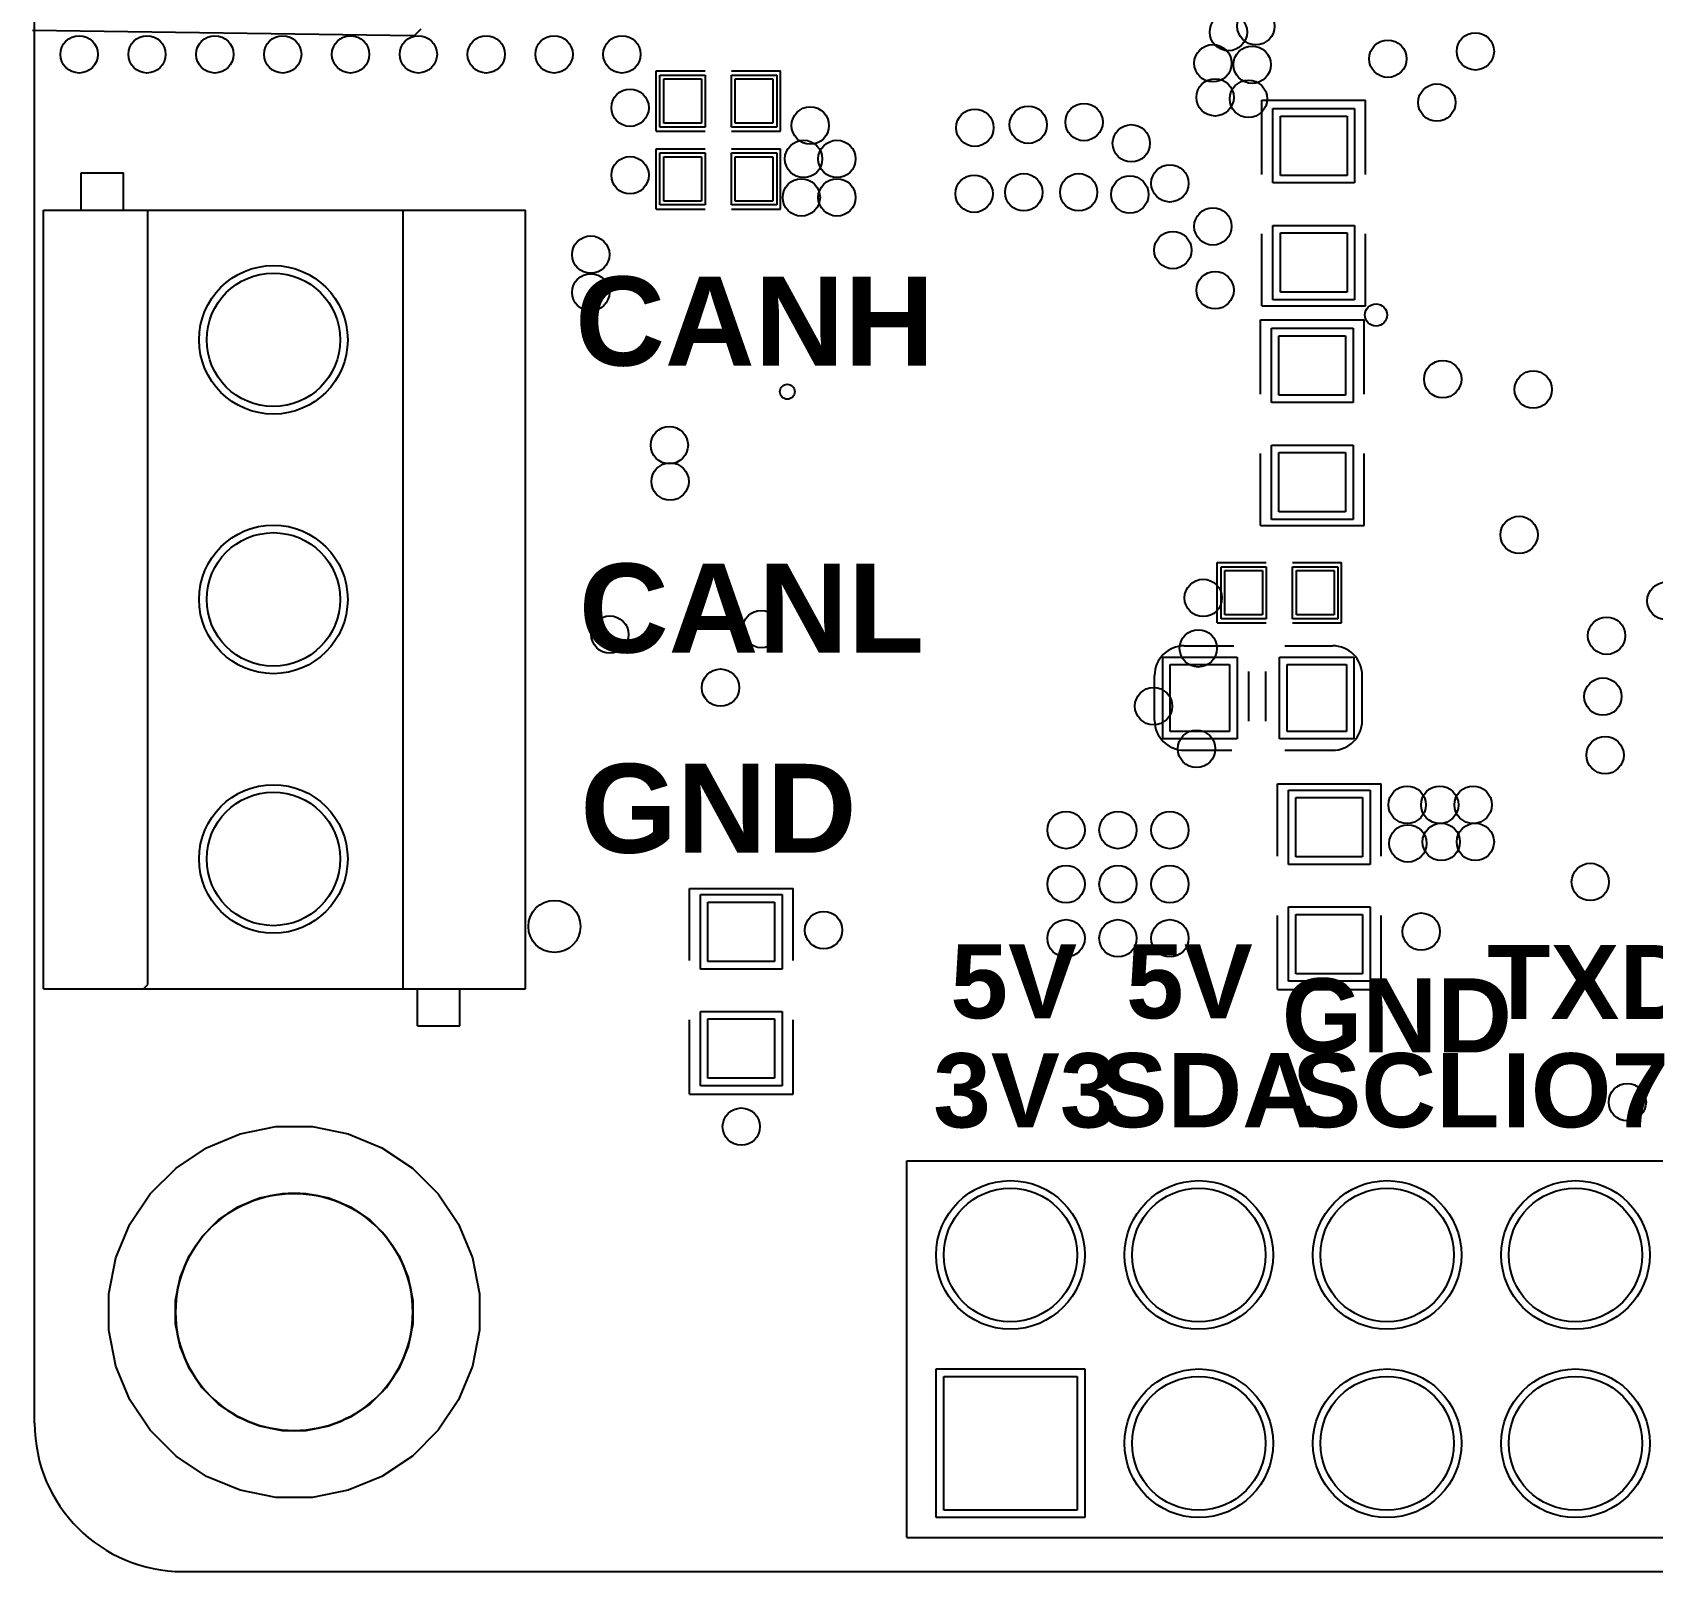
# Model space of a CAD drawing. Header units: inches. Extents: x 0 to 2.56, y 0 to 2.63.
# Drawn here: x -0.001 to 0.859, y 0 to 0.817 of the extents above; entities that cross this region are included whole.
import ezdxf

# ---------------------------------------------------------------- set-up
doc = ezdxf.new("R2010")
doc.units = ezdxf.units.IN
doc.header["$MEASUREMENT"] = 0
for name, color, linetype in [('Keep-Out Layer', 6, 'Continuous'), ('Mechanical 1', 6, 'Continuous'), ('Multi-Layer', 9, 'Continuous'), ('Top Courtyard', 56, 'Continuous'), ('Top Overlay', 2, 'Continuous'), ('Top Paste', 8, 'Continuous'), ('Top Solder', 216, 'Continuous')]:
    doc.layers.add(name, color=color, linetype=linetype)
doc.styles.add('Arial_Bold', font='', dxfattribs={"height": 0.2})
doc.styles.get('Arial_Bold').set_extended_font_data('Arial', bold=True)

msp = doc.modelspace()

# ---------------------------------------------------------------- linework, layer by layer
at = {"layer": 'Keep-Out Layer'}
for p, q in [((0, 0.07874), (0, 2.48032)), ((0.20157, 0.81534), (-0.0012, 0.81811)), ((0.20513, 0.8189), (0.20157, 0.81534)), ((0.09117, 0.22502), (0.10909, 0.23244)), ((0.10909, 0.23244), (0.1281, 0.23622)), ((0.1281, 0.23622), (0.1378, 0.23622)), ((0.1378, 0.23622), (0.14749, 0.23622)), ((0.14749, 0.23622), (0.1665, 0.23244)), ((0.1665, 0.23244), (0.18442, 0.22502)), ((0.07505, 0.21425), (0.09117, 0.22502)), ((0.18442, 0.22502), (0.20054, 0.21425)), ((0.06134, 0.20054), (0.07505, 0.21425)), ((0.20054, 0.21425), (0.21425, 0.20054)), ((0.05057, 0.18442), (0.06134, 0.20054)), ((0.21425, 0.20054), (0.22502, 0.18442)), ((0.04315, 0.1665), (0.05057, 0.18442)), ((0.22502, 0.18442), (0.23244, 0.1665)), ((0.03937, 0.14749), (0.04315, 0.1665)), ((0.23244, 0.1665), (0.23622, 0.14749)), ((0.03937, 0.1378), (0.03937, 0.14749)), ((0.23622, 0.14749), (0.23622, 0.1378)), ((0.03937, 0.1281), (0.03937, 0.1378)), ((0.23622, 0.1378), (0.23622, 0.1281)), ((0.04315, 0.10909), (0.03937, 0.1281)), ((0.23622, 0.1281), (0.23244, 0.10909)), ((0.05057, 0.09117), (0.04315, 0.10909)), ((0.23244, 0.10909), (0.22502, 0.09117)), ((0.06134, 0.07505), (0.05057, 0.09117)), ((0.22502, 0.09117), (0.21425, 0.07505)), ((0.07505, 0.06134), (0.06134, 0.07505)), ((0.21425, 0.07505), (0.20054, 0.06134)), ((0.09117, 0.05057), (0.07505, 0.06134)), ((0.20054, 0.06134), (0.18442, 0.05057)), ((0.10909, 0.04315), (0.09117, 0.05057)), ((0.1281, 0.03937), (0.10909, 0.04315)), ((0.1665, 0.04315), (0.14749, 0.03937)), ((0.18442, 0.05057), (0.1665, 0.04315)), ((0.1378, 0.03937), (0.1281, 0.03937)), ((0.1378, 0.03937), (0.1378, 0.03937)), ((0.14749, 0.03937), (0.1378, 0.03937)), ((0.07874, 0), (2.48032, 0))]:
    msp.add_line(p, q, dxfattribs=at)
for centre, radius, start, end in [((0.1378, 0.1378), 0.06299, 90, 180), ((0.1378, 0.1378), 0.06299, 0, 90), ((0.1378, 0.1378), 0.06299, 180, 270), ((0.1378, 0.1378), 0.06299, 270, 0), ((0.07874, 0.07874), 0.07874, 180, 270)]:
    msp.add_arc(centre, radius, start, end, dxfattribs=at)
at = {"layer": 'Mechanical 1'}
for p, q in [((0, 0.07874), (0, 2.48032)), ((0.07874, 0), (2.48032, 0))]:
    msp.add_line(p, q, dxfattribs=at)
msp.add_circle((0.1378, 0.1378), 0.06299, dxfattribs=at)
msp.add_arc((0.07874, 0.07874), 0.07874, 180, 270, dxfattribs=at)
at = {"layer": 'Multi-Layer'}
for p, q in [((0.10796, 0.19362), (0.11942, 0.19837)), ((0.11942, 0.19837), (0.13159, 0.20079)), ((0.13159, 0.20079), (0.1378, 0.20079)), ((0.1378, 0.20079), (0.144, 0.20079)), ((0.144, 0.20079), (0.15617, 0.19837)), ((0.15617, 0.19837), (0.16763, 0.19362)), ((0.09764, 0.18672), (0.10796, 0.19362)), ((0.16763, 0.19362), (0.17795, 0.18672)), ((0.08887, 0.17795), (0.09764, 0.18672)), ((0.17795, 0.18672), (0.18672, 0.17795)), ((0.08197, 0.16763), (0.08887, 0.17795)), ((0.18672, 0.17795), (0.19362, 0.16763)), ((0.07722, 0.15617), (0.08197, 0.16763)), ((0.19362, 0.16763), (0.19837, 0.15617)), ((0.0748, 0.144), (0.07722, 0.15617)), ((0.19837, 0.15617), (0.20079, 0.144)), ((0.0748, 0.1378), (0.0748, 0.144)), ((0.0748, 0.13159), (0.0748, 0.1378)), ((0.20079, 0.144), (0.20079, 0.1378)), ((0.20079, 0.1378), (0.20079, 0.13159)), ((0.07722, 0.11942), (0.0748, 0.13159)), ((0.20079, 0.13159), (0.19837, 0.11942)), ((0.08197, 0.10796), (0.07722, 0.11942)), ((0.19837, 0.11942), (0.19362, 0.10796)), ((0.08887, 0.09764), (0.08197, 0.10796)), ((0.19362, 0.10796), (0.18672, 0.09764)), ((0.48266, 0.10356), (0.55356, 0.10356)), ((0.48266, 0.03266), (0.48266, 0.10356)), ((0.55356, 0.10356), (0.55356, 0.03266)), ((0.09764, 0.08887), (0.08887, 0.09764)), ((0.18672, 0.09764), (0.17795, 0.08887)), ((0.10796, 0.08197), (0.09764, 0.08887)), ((0.17795, 0.08887), (0.16763, 0.08197)), ((0.11942, 0.07722), (0.10796, 0.08197)), ((0.16763, 0.08197), (0.15617, 0.07722)), ((0.13159, 0.0748), (0.11942, 0.07722)), ((0.1378, 0.0748), (0.13159, 0.0748)), ((0.1378, 0.0748), (0.1378, 0.0748)), ((0.144, 0.0748), (0.1378, 0.0748)), ((0.15617, 0.07722), (0.144, 0.0748)), ((0.55356, 0.03266), (0.48266, 0.03266))]:
    msp.add_line(p, q, dxfattribs=at)
for centre, radius in [((0.12677, 0.65394), 0.03543), ((0.12677, 0.51614), 0.03543), ((0.12677, 0.37835), 0.03543), ((0.51811, 0.16811), 0.03545), ((0.61811, 0.16811), 0.03545), ((0.71811, 0.16811), 0.03545), ((0.81811, 0.16811), 0.03545), ((0.61811, 0.06811), 0.03545), ((0.71811, 0.06811), 0.03545), ((0.81811, 0.06811), 0.03545)]:
    msp.add_circle(centre, radius, dxfattribs=at)
at = {"layer": 'Top Courtyard'}
for centre, radius in [((0.71221, 0.66713), 0.00591), ((0.39961, 0.62638), 0.00394)]:
    msp.add_circle(centre, radius, dxfattribs=at)
at = {"layer": 'Top Overlay'}
for p, q in [((0.32999, 0.79671), (0.35599, 0.79671)), ((0.32999, 0.76471), (0.32999, 0.79671)), ((0.36999, 0.79671), (0.39599, 0.79671)), ((0.39599, 0.76471), (0.39599, 0.79671)), ((0.65157, 0.74179), (0.65157, 0.78116)), ((0.65157, 0.78116), (0.65157, 0.78116)), ((0.65157, 0.78116), (0.70669, 0.78116)), ((0.70669, 0.74179), (0.70669, 0.78116)), ((0.70669, 0.78116), (0.70669, 0.78116)), ((0.70669, 0.78116), (0.70669, 0.78116)), ((0.32999, 0.76471), (0.35599, 0.76471)), ((0.36999, 0.76471), (0.39599, 0.76471)), ((0.32999, 0.75537), (0.35599, 0.75537)), ((0.32999, 0.72337), (0.32999, 0.75537)), ((0.36999, 0.75537), (0.39599, 0.75537)), ((0.39599, 0.72337), (0.39599, 0.75537)), ((0.02467, 0.74252), (0.04717, 0.74252)), ((0.02467, 0.72283), (0.02467, 0.74252)), ((0.04717, 0.72283), (0.04717, 0.74252)), ((0.65157, 0.74179), (0.65157, 0.74179)), ((0.00472, 0.72283), (0.26063, 0.72283)), ((0.00472, 0.30945), (0.00472, 0.72283)), ((0.0601, 0.31168), (0.0601, 0.72283)), ((0.19567, 0.30945), (0.19567, 0.72283)), ((0.26063, 0.30945), (0.26063, 0.72283)), ((0.32999, 0.72337), (0.35599, 0.72337)), ((0.36999, 0.72337), (0.39599, 0.72337)), ((0.65157, 0.67198), (0.65157, 0.7103)), ((0.70669, 0.67198), (0.70669, 0.7103)), ((0.65157, 0.67198), (0.70669, 0.67198)), ((0.65079, 0.62515), (0.65079, 0.66452)), ((0.65079, 0.66452), (0.65079, 0.66452)), ((0.65079, 0.66452), (0.70591, 0.66452)), ((0.70591, 0.62515), (0.70591, 0.66452)), ((0.70591, 0.66452), (0.70591, 0.66452)), ((0.70591, 0.66452), (0.70591, 0.66452)), ((0.65079, 0.62515), (0.65079, 0.62515)), ((0.65079, 0.55535), (0.65079, 0.59366)), ((0.70591, 0.55535), (0.70591, 0.59366)), ((0.65079, 0.55535), (0.70591, 0.55535)), ((0.62792, 0.50369), (0.62792, 0.53568)), ((0.62792, 0.53568), (0.65392, 0.53568)), ((0.66792, 0.53568), (0.69392, 0.53568)), ((0.69392, 0.50369), (0.69392, 0.53568)), ((0.62792, 0.50369), (0.65392, 0.50369)), ((0.66792, 0.50369), (0.69392, 0.50369)), ((0.6104, 0.49153), (0.63671, 0.49153)), ((0.66371, 0.49153), (0.68914, 0.49153)), ((0.59465, 0.45178), (0.59465, 0.47578)), ((0.64471, 0.45147), (0.64471, 0.47778)), ((0.65371, 0.45147), (0.65371, 0.47778)), ((0.70489, 0.45178), (0.70489, 0.47578)), ((0.70489, 0.45178), (0.70489, 0.45178)), ((0.6104, 0.43603), (0.63571, 0.43603)), ((0.66371, 0.43603), (0.68914, 0.43603)), ((0.65984, 0.37986), (0.65984, 0.41817)), ((0.65984, 0.41817), (0.71496, 0.41817)), ((0.71496, 0.37986), (0.71496, 0.41817)), ((0.34764, 0.32435), (0.34764, 0.36266)), ((0.34764, 0.36266), (0.40276, 0.36266)), ((0.40276, 0.32435), (0.40276, 0.36266)), ((0.65984, 0.309), (0.65984, 0.34837)), ((0.71496, 0.34837), (0.71496, 0.34837)), ((0.71496, 0.309), (0.71496, 0.34837)), ((0.05787, 0.30945), (0.0601, 0.31168)), ((0.00472, 0.30945), (0.26063, 0.30945)), ((0.20332, 0.28976), (0.20332, 0.30945)), ((0.22582, 0.28976), (0.22582, 0.30945)), ((0.65984, 0.309), (0.65984, 0.309)), ((0.65984, 0.309), (0.71496, 0.309)), ((0.65984, 0.309), (0.65984, 0.309)), ((0.71496, 0.309), (0.71496, 0.309)), ((0.34764, 0.25348), (0.34764, 0.29285)), ((0.40276, 0.29285), (0.40276, 0.29285)), ((0.40276, 0.25348), (0.40276, 0.29285)), ((0.20332, 0.28976), (0.22582, 0.28976)), ((0.34764, 0.25348), (0.34764, 0.25348)), ((0.34764, 0.25348), (0.40276, 0.25348)), ((0.34764, 0.25348), (0.34764, 0.25348)), ((0.40276, 0.25348), (0.40276, 0.25348)), ((0.46311, 0.01811), (0.46311, 0.21811)), ((0.46311, 0.21811), (1.77311, 0.21811)), ((0.46311, 0.01811), (1.77311, 0.01811))]:
    msp.add_line(p, q, dxfattribs=at)
for centre, start, end in [((0.6104, 0.47578), 90, 180), ((0.68914, 0.47578), 0, 90), ((0.6104, 0.45178), 180, 270), ((0.68914, 0.45178), 270, 0)]:
    msp.add_arc(centre, 0.01575, start, end, dxfattribs=at)
at = {"layer": 'Top Paste'}
for p, q in [((0.33399, 0.79252), (0.35399, 0.79252)), ((0.33399, 0.7689), (0.33399, 0.79252)), ((0.35399, 0.79252), (0.35399, 0.7689)), ((0.37199, 0.79252), (0.39199, 0.79252)), ((0.37199, 0.7689), (0.37199, 0.79252)), ((0.39199, 0.79252), (0.39199, 0.7689)), ((0.35399, 0.7689), (0.33399, 0.7689)), ((0.39199, 0.7689), (0.37199, 0.7689)), ((0.66142, 0.74124), (0.66142, 0.77273)), ((0.66142, 0.77273), (0.69685, 0.77273)), ((0.69685, 0.77273), (0.69685, 0.74124)), ((0.33399, 0.75118), (0.35399, 0.75118)), ((0.33399, 0.72756), (0.33399, 0.75118)), ((0.35399, 0.75118), (0.35399, 0.72756)), ((0.37199, 0.75118), (0.39199, 0.75118)), ((0.37199, 0.72756), (0.37199, 0.75118)), ((0.39199, 0.75118), (0.39199, 0.72756)), ((0.69685, 0.74124), (0.66142, 0.74124)), ((0.35399, 0.72756), (0.33399, 0.72756)), ((0.39199, 0.72756), (0.37199, 0.72756)), ((0.66142, 0.67924), (0.66142, 0.71073)), ((0.66142, 0.71073), (0.69685, 0.71073)), ((0.69685, 0.71073), (0.69685, 0.67924)), ((0.69685, 0.67924), (0.66142, 0.67924)), ((0.66063, 0.6246), (0.66063, 0.65609)), ((0.66063, 0.65609), (0.69606, 0.65609)), ((0.69606, 0.65609), (0.69606, 0.6246)), ((0.69606, 0.6246), (0.66063, 0.6246)), ((0.66063, 0.5626), (0.66063, 0.59409)), ((0.66063, 0.59409), (0.69606, 0.59409)), ((0.69606, 0.59409), (0.69606, 0.5626)), ((0.69606, 0.5626), (0.66063, 0.5626)), ((0.63192, 0.5315), (0.65192, 0.5315)), ((0.63192, 0.50787), (0.63192, 0.5315)), ((0.65192, 0.5315), (0.65192, 0.50787)), ((0.66992, 0.5315), (0.68992, 0.5315)), ((0.66992, 0.50787), (0.66992, 0.5315)), ((0.68992, 0.5315), (0.68992, 0.50787)), ((0.65192, 0.50787), (0.63192, 0.50787)), ((0.68992, 0.50787), (0.66992, 0.50787)), ((0.60296, 0.4815), (0.63446, 0.4815)), ((0.60296, 0.44606), (0.60296, 0.4815)), ((0.63446, 0.4815), (0.63446, 0.44606)), ((0.66496, 0.4815), (0.69646, 0.4815)), ((0.66496, 0.44606), (0.66496, 0.4815)), ((0.69646, 0.4815), (0.69646, 0.44606)), ((0.63446, 0.44606), (0.60296, 0.44606)), ((0.69646, 0.44606), (0.66496, 0.44606)), ((0.66969, 0.37943), (0.66969, 0.41092)), ((0.66969, 0.41092), (0.70512, 0.41092)), ((0.70512, 0.41092), (0.70512, 0.37943)), ((0.70512, 0.37943), (0.66969, 0.37943)), ((0.35748, 0.32391), (0.35748, 0.35541)), ((0.35748, 0.35541), (0.39291, 0.35541)), ((0.39291, 0.35541), (0.39291, 0.32391)), ((0.66969, 0.31743), (0.66969, 0.34892)), ((0.66969, 0.34892), (0.70512, 0.34892)), ((0.70512, 0.34892), (0.70512, 0.31743)), ((0.39291, 0.32391), (0.35748, 0.32391)), ((0.70512, 0.31743), (0.66969, 0.31743)), ((0.35748, 0.26191), (0.35748, 0.29341)), ((0.35748, 0.29341), (0.39291, 0.29341)), ((0.39291, 0.29341), (0.39291, 0.26191)), ((0.39291, 0.26191), (0.35748, 0.26191))]:
    msp.add_line(p, q, dxfattribs=at)
at = {"layer": 'Top Solder'}
for p, q in [((0.33199, 0.79452), (0.35599, 0.79452)), ((0.33199, 0.7669), (0.33199, 0.79452)), ((0.35599, 0.79452), (0.35599, 0.7669)), ((0.36999, 0.79452), (0.39399, 0.79452)), ((0.36999, 0.7669), (0.36999, 0.79452)), ((0.39399, 0.79452), (0.39399, 0.7669)), ((0.65742, 0.73724), (0.65742, 0.77673)), ((0.65742, 0.77673), (0.70085, 0.77673)), ((0.70085, 0.77673), (0.70085, 0.73724)), ((0.35599, 0.7669), (0.33199, 0.7669)), ((0.39399, 0.7669), (0.36999, 0.7669)), ((0.33199, 0.75318), (0.35599, 0.75318)), ((0.33199, 0.72556), (0.33199, 0.75318)), ((0.35599, 0.75318), (0.35599, 0.72556)), ((0.36999, 0.75318), (0.39399, 0.75318)), ((0.36999, 0.72556), (0.36999, 0.75318)), ((0.39399, 0.75318), (0.39399, 0.72556)), ((0.70085, 0.73724), (0.65742, 0.73724)), ((0.35599, 0.72556), (0.33199, 0.72556)), ((0.39399, 0.72556), (0.36999, 0.72556)), ((0.65742, 0.67524), (0.65742, 0.71473)), ((0.65742, 0.71473), (0.70085, 0.71473)), ((0.70085, 0.71473), (0.70085, 0.67524)), ((0.70085, 0.67524), (0.65742, 0.67524)), ((0.65663, 0.6206), (0.65663, 0.66009)), ((0.65663, 0.66009), (0.70006, 0.66009)), ((0.70006, 0.66009), (0.70006, 0.6206)), ((0.70006, 0.6206), (0.65663, 0.6206)), ((0.65663, 0.5586), (0.65663, 0.59809)), ((0.65663, 0.59809), (0.70006, 0.59809)), ((0.70006, 0.59809), (0.70006, 0.5586)), ((0.70006, 0.5586), (0.65663, 0.5586)), ((0.62992, 0.5335), (0.65392, 0.5335)), ((0.62992, 0.50587), (0.62992, 0.5335)), ((0.65392, 0.5335), (0.65392, 0.50587)), ((0.66792, 0.5335), (0.69192, 0.5335)), ((0.66792, 0.50587), (0.66792, 0.5335)), ((0.69192, 0.5335), (0.69192, 0.50587)), ((0.65392, 0.50587), (0.62992, 0.50587)), ((0.69192, 0.50587), (0.66792, 0.50587)), ((0.59896, 0.4855), (0.63846, 0.4855)), ((0.59896, 0.44206), (0.59896, 0.4855)), ((0.63846, 0.4855), (0.63846, 0.44206)), ((0.66096, 0.4855), (0.70046, 0.4855)), ((0.66096, 0.44206), (0.66096, 0.4855)), ((0.70046, 0.4855), (0.70046, 0.44206)), ((0.63846, 0.44206), (0.59896, 0.44206)), ((0.70046, 0.44206), (0.66096, 0.44206)), ((0.66569, 0.37543), (0.66569, 0.41492)), ((0.66569, 0.41492), (0.70912, 0.41492)), ((0.70912, 0.41492), (0.70912, 0.37543)), ((0.70912, 0.37543), (0.66569, 0.37543)), ((0.35348, 0.31991), (0.35348, 0.35941)), ((0.35348, 0.35941), (0.39691, 0.35941)), ((0.39691, 0.35941), (0.39691, 0.31991)), ((0.66569, 0.31343), (0.66569, 0.35292)), ((0.66569, 0.35292), (0.70912, 0.35292)), ((0.70912, 0.35292), (0.70912, 0.31343)), ((0.39691, 0.31991), (0.35348, 0.31991)), ((0.70912, 0.31343), (0.66569, 0.31343)), ((0.35348, 0.25791), (0.35348, 0.29741)), ((0.35348, 0.29741), (0.39691, 0.29741)), ((0.39691, 0.29741), (0.39691, 0.25791)), ((0.39691, 0.25791), (0.35348, 0.25791)), ((0.47866, 0.10756), (0.55756, 0.10756)), ((0.47866, 0.02866), (0.47866, 0.10756)), ((0.55756, 0.10756), (0.55756, 0.02866)), ((0.55756, 0.02866), (0.47866, 0.02866))]:
    msp.add_line(p, q, dxfattribs=at)
for centre, radius in [((0.63386, 0.81732), 0.00991), ((0.64843, 0.82047), 0.00991), ((0.02362, 0.80551), 0.00991), ((0.05965, 0.80551), 0.00991), ((0.09567, 0.80551), 0.00991), ((0.13169, 0.80551), 0.00991), ((0.16772, 0.80551), 0.00991), ((0.20374, 0.80551), 0.00991), ((0.23976, 0.80551), 0.00991), ((0.27579, 0.80551), 0.00991), ((0.31181, 0.80551), 0.00991), ((0.62559, 0.80079), 0.00991), ((0.64646, 0.8), 0.00991), ((0.7185, 0.80315), 0.00991), ((0.76496, 0.80709), 0.00991), ((0.62677, 0.78268), 0.00991), ((0.64449, 0.78189), 0.00991), ((0.31614, 0.77717), 0.00991), ((0.74449, 0.77992), 0.00991), ((0.41181, 0.76772), 0.00991), ((0.49921, 0.76654), 0.00991), ((0.52756, 0.76811), 0.00991), ((0.55719, 0.76954), 0.00991), ((0.58228, 0.75827), 0.00991), ((0.40827, 0.75), 0.00991), ((0.42598, 0.75), 0.00991), ((0.31614, 0.74134), 0.00991), ((0.49882, 0.7315), 0.00991), ((0.5252, 0.73228), 0.00991), ((0.55433, 0.73228), 0.00991), ((0.5815, 0.7311), 0.00991), ((0.60276, 0.73701), 0.00991), ((0.40709, 0.72953), 0.00991), ((0.42598, 0.72953), 0.00991), ((0.62559, 0.71417), 0.00991), ((0.29528, 0.69921), 0.00991), ((0.60433, 0.70157), 0.00991), ((0.12677, 0.65394), 0.03943), ((0.29528, 0.67913), 0.00991), ((0.62677, 0.68032), 0.00991), ((0.74764, 0.63307), 0.00991), ((0.79567, 0.62756), 0.00991), ((0.33701, 0.59803), 0.00991), ((0.3374, 0.57874), 0.00991), ((0.78819, 0.55039), 0.00991), ((0.12677, 0.51614), 0.03943), ((0.62047, 0.51693), 0.00991), ((0.86614, 0.51535), 0.00991), ((0.38583, 0.50039), 0.00991), ((0.30543, 0.49748), 0.00991), ((0.61786, 0.49015), 0.00991), ((0.83465, 0.49685), 0.00991), ((0.36417, 0.46929), 0.00991), ((0.83268, 0.46457), 0.00991), ((0.59409, 0.45945), 0.00991), ((0.61691, 0.43679), 0.00991), ((0.83386, 0.43346), 0.00991), ((0.12677, 0.37835), 0.03943), ((0.72874, 0.40709), 0.00991), ((0.74606, 0.40709), 0.00991), ((0.76378, 0.40709), 0.00991), ((0.54764, 0.3937), 0.00991), ((0.5752, 0.3937), 0.00991), ((0.60276, 0.3937), 0.00991), ((0.72913, 0.38661), 0.00991), ((0.74685, 0.3874), 0.00991), ((0.76496, 0.3874), 0.00991), ((0.54764, 0.36496), 0.00991), ((0.5752, 0.36496), 0.00991), ((0.60276, 0.36496), 0.00991), ((0.82598, 0.36614), 0.00991), ((0.27598, 0.34252), 0.01384), ((0.4189, 0.34055), 0.00991), ((0.54764, 0.33622), 0.00991), ((0.5752, 0.33622), 0.00991), ((0.60276, 0.33622), 0.00991), ((0.73622, 0.33976), 0.00991), ((0.84567, 0.24921), 0.00991), ((0.3752, 0.23622), 0.00991), ((0.51811, 0.16811), 0.03945), ((0.61811, 0.16811), 0.03945), ((0.71811, 0.16811), 0.03945), ((0.81811, 0.16811), 0.03945), ((0.61811, 0.06811), 0.03945), ((0.71811, 0.06811), 0.03945), ((0.81811, 0.06811), 0.03945)]:
    msp.add_circle(centre, radius, dxfattribs=at)

# ---------------------------------------------------------------- texts
at = {"layer": 'Top Overlay', "style": 'Arial_Bold'}
for s, height, p in [('CANH', 0.047244, (0.28701, 0.64027)), ('CANL', 0.047244, (0.28898, 0.4879)), ('GND', 0.047244, (0.28976, 0.3816)), ('5V', 0.03937, (0.48622, 0.29373)), ('5V', 0.03937, (0.57953, 0.29373)), ('TXD', 0.03937, (0.77119, 0.29331)), ('GND', 0.03937, (0.6622, 0.27561)), ('3V3', 0.03937, (0.47711, 0.23585)), ('SDA', 0.03937, (0.56477, 0.2359)), ('SCL', 0.03937, (0.66772, 0.2359)), ('IO7', 0.03937, (0.77913, 0.23585))]:
    msp.add_text(s, height=height, rotation=360, dxfattribs=at).set_placement(p)

doc.saveas('drawing.dxf')
